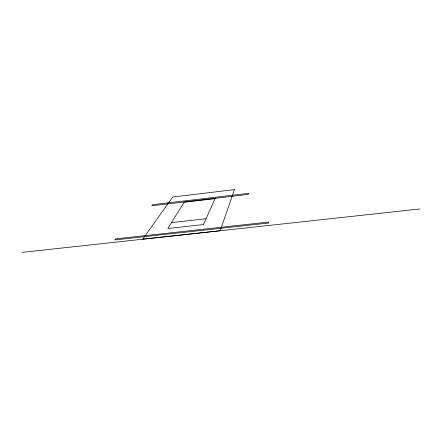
<?xml version="1.0" encoding="UTF-8"?>
<svg xmlns="http://www.w3.org/2000/svg" width="442" height="442" viewBox="0 0 442 442"><rect width="100%" height="100%" fill="white"/><g stroke="black" fill="none" stroke-linecap="round" stroke-linejoin="round"><path stroke-width="0.66" d="M171.49 222.63L206.088 218.729M22.1 252.376L419.9 208.956M268.642 222.055L268.537 223.05L114.776 239.934L115.655 238.89L268.642 222.055M248.487 193.347L248.227 194.397L151.788 205.768L152.661 204.679L248.487 193.347M234.442 189.624L220.199 230.735L142.716 239.194L172.723 197.005L234.442 189.624M215.039 198.646L203.497 224.542L167.838 228.514L184.115 202.292L215.039 198.646"/></g></svg>
